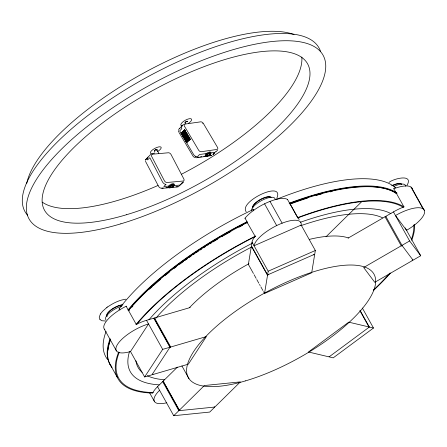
<?xml version="1.0" encoding="UTF-8"?>
<svg xmlns="http://www.w3.org/2000/svg" width="447" height="447" viewBox="0 0 447 447"><rect width="100%" height="100%" fill="white"/><g stroke="black" fill="none" stroke-linecap="round" stroke-linejoin="round"><path stroke-width="0.67" d="M247.32 222.673L255.142 236.307L254.069 237.715A26.569 9.175 -29.1 0 0 252.024 242.145L251.415 245.861L267.585 274.911L314.722 254.214L315.331 250.504L301.177 225.081A26.569 9.175 -29.1 0 0 279.436 224.288A26.569 9.175 -29.1 0 0 254.041 245.777L301.177 225.081M253.432 273.508L248.381 264.428L251.354 246.23L267.524 275.285L264.546 293.478L311.682 272.787L314.66 254.589L313.878 254.935L313.934 254.561M267.585 274.911L268.194 271.2L252.024 242.145M268.373 274.564L267.524 275.285M406.915 185.516C414.274 173.19 392.824 178.766 388.929 182.505M145.342 160.266L145.448 159.83M145.51 159.674L150.728 154.411M145.415 159.914L145.543 159.59M152.729 392.969L153.399 391.717A26.569 9.175 -29.1 0 1 157.556 386.666L162.669 381.632L163.775 381.073L163.177 381.129L179.348 410.184L179.945 410.123L179.437 410.625L163.267 381.576M100.424 313.967L99.228 317.219L99.988 319.549M178.537 129.529L183.454 124.355M276.743 198.407C285.192 179.398 238.324 201.48 246.157 211.749M252.929 209.861L253.091 209.609L253.767 210.816M130.502 351.538L148.533 323.946A26.569 9.175 -29.1 0 0 117.667 344.14A26.569 9.175 -29.1 0 0 130.502 351.538L144.649 376.955L151.935 374.821L169.966 347.235L153.796 318.186L146.51 320.32A26.569 9.175 -29.1 0 0 138.492 323.337L136.251 324.405L128.574 310.609L129.501 310.162L129.099 309.436L128.166 309.883L126.149 306.256M153.796 318.186L153.494 318.644L154.522 317.973L190.215 307.519M144.649 376.955L162.68 349.37L169.966 347.235M169.664 347.699L170.693 347.023L206.385 336.574L188.355 364.16L152.662 374.608L152.963 374.15L152.231 374.362M100.396 314.012L102.464 311.386L106.487 307.804M244.9 218.32L245.99 217.041A26.569 9.175 -29.1 0 1 286.812 199.116L287.617 199.563M245.04 218.153L247.057 221.779L246.627 222.338L247.029 223.064M184.695 129.697L181.024 133.234L184.695 129.697L184.918 130.066L181.326 133.592L181.549 133.971L185.142 130.446L181.549 133.971M181.326 133.592L184.918 130.066M182.102 134.91L185.695 131.384L182.102 134.91L181.879 134.536L185.237 131.044M185.471 131.01L181.879 134.536M183.773 137.732L187.366 134.206L183.773 137.732L183.549 137.358L187.142 133.832L186.807 133.267L183.214 136.793L182.991 136.419L186.583 132.893L186.254 132.329L182.896 135.815L182.437 135.475L186.03 131.949M185.55 132.452L182.437 135.475M182.661 135.854L186.254 132.329M182.991 136.419L186.583 132.893M183.214 136.793L186.572 133.301M183.549 137.358L187.142 133.832M184.103 138.296L187.695 134.77L184.103 138.296L184.566 138.643L187.919 135.15L184.326 138.676M185.997 141.498L189.589 137.972L185.997 141.498L185.773 141.123L189.366 137.598L189.031 137.033L185.438 140.554L185.22 140.179L188.813 136.653L188.478 136.089L185.119 139.581L184.661 139.24L188.254 135.715M187.774 136.212L184.661 139.24M184.885 139.615L188.478 136.089M185.22 140.179L188.813 136.653M185.438 140.554L189.031 137.033M185.773 141.123L189.366 137.598M186.55 142.437L190.143 138.911L186.55 142.437L186.332 142.062L189.684 138.57M186.332 142.062L189.925 138.536M189.55 140.028L190.327 139.224L186.656 142.755L186.79 142.403M215.817 151.974L217.493 150.231M163.177 381.129L177.414 367.11M173.727 415.716L178.839 410.687L214.828 407.038L209.721 412.073L173.727 415.716L157.556 386.666M179.348 410.184L204.38 385.526L240.374 381.883L215.342 406.535L214.23 407.1M325.992 236.787L361.718 201.67M146.175 159.506L147.013 158.685M178.224 186.852L183.063 182.449M107.66 306.944C113.125 303.189 119.271 300.032 125.925 299.188M359.846 310.604L368.943 326.941L368.267 327.439L368.68 327.539M373.48 328.02L369.351 327.042L329.076 356.879L333.205 357.857L373.48 328.02L362.361 308.044M106.47 307.821L107.677 306.933M348.09 238.122L385.023 216.773L385.973 216.577L385.789 216.331L393.449 211.9A26.569 9.175 -29.1 0 1 401.641 207.805L403.937 206.888L396.254 193.087L395.36 193.439M420.716 255.751L409.62 240.955L401.959 245.381L413.056 260.176L420.716 255.751L405.222 227.909M412.872 259.93L412.106 260.372L412.29 260.618L374.765 282.314L363.662 267.518L401.194 245.822L402.144 245.626L385.789 216.331M126.328 306.161L124.277 307.212A26.569 9.175 -29.1 0 0 104.855 329.73M394.824 187.801L395.254 187.606M268.194 271.2L315.331 250.504M119.612 308.631L119.276 308.776L119.947 309.989M394.952 192.713L395.852 192.361L393.835 188.735M393.578 188.83L395.578 188.098A26.569 9.175 -29.1 0 1 412.486 189.349M177.593 186.65L176.023 186.812M206.441 153.539L199.474 154.545L197.278 156.83A3.129 1.872 43.9 0 1 193.657 154.601L179.655 130.915L181.851 128.635A3.129 1.872 43.9 0 1 182.477 125.791M211.057 152.874L215.113 152.287L212.923 154.567A3.129 1.872 43.9 0 0 214.012 153.036M197.73 157.299L199.083 157.104M200.44 156.903L201.798 156.707M203.838 156.416L205.195 156.221M206.553 156.025L207.911 155.83M209.945 155.534L211.302 155.338M196.188 157.802L211.828 155.545M168.687 186.103L163.82 186.544L166.06 184.348A3.129 1.9 45.7 0 1 162.518 181.951L149.84 157.702L147.594 159.897A3.129 1.9 45.7 0 1 148.147 157.148M173.386 185.678L179.906 185.086L182.153 182.896A3.129 1.9 45.7 0 0 183.354 181.722M163.317 187.963L161.06 188.148A2.436 1.481 45.7 0 1 158.685 186.539L145.728 161.758A2.436 1.481 45.7 0 1 145.577 161.238M165.993 187.718L167.999 187.539M170.676 187.293L173.347 187.053M161.786 188.371L177.867 186.919M195.691 157.59L195.451 157.607A2.436 1.458 43.9 0 1 193.02 156.115L179.213 132.781M105.537 321.002L101.871 320.745L99.938 319.499M368.943 326.941L348.721 322.153L308.447 351.996L328.662 356.784L329.746 356.382M184.382 129.742L190.009 139.268M181.342 133.184L186.567 142.029M412.285 188.857L424.404 210.638M411 187.142L423.119 208.922M393.449 211.9L409.62 240.955M385.023 216.773L401.378 246.068M360.26 310.699L369.351 327.042M290.606 204.715L297.953 217.912M287.55 199.524L297.652 217.672L298.361 218.265A26.569 9.175 -29.1 0 1 299.116 219.673M270.022 201.424L282.146 223.204M264.563 203.821L276.687 225.601M254.103 274.715L256.125 278.347M256.801 279.559L258.824 283.191M259.495 284.404L260.171 285.611M260.841 286.823L262.864 290.455M263.54 291.662L264.211 292.874M181.912 365.942L188.986 378.648M154.522 317.973L170.693 347.023M154.221 318.432L170.391 347.481M146.51 320.32L162.68 349.37M162.669 381.632L178.839 410.687M149.549 392.74L154.265 401.21M104.319 329.115L116.444 350.895M109.616 363.556L117.298 377.352M156.908 149.762L158.864 153.388M178.861 132.189L178.716 131.91A2.436 1.458 43.9 0 1 178.577 130.513M182.75 125.747A6.129 2.162 -29.6 0 1 182.583 122.137A6.129 2.162 -29.6 0 1 190.74 118.695A6.129 2.162 -29.6 0 1 188.545 123.299M185.851 122.864A1.442 0.514 -29.9 0 1 185.22 122.4A1.442 0.514 -29.9 0 1 186.913 121.299A1.442 0.514 -29.9 0 1 187.544 121.763M185.684 122.986A1.442 0.508 -29.6 0 1 185.136 122.422A1.442 0.508 -29.6 0 1 187.036 121.377M205.335 155.5A3.135 1.062 -30.6 0 1 205.776 154.081L206.939 153.137A3.135 1.062 -30.6 0 1 210.626 152.6M202.72 123.389A2.196 1.313 43.9 0 1 202.893 123.612M213.124 154.053A2.665 1.592 43.9 0 1 212.923 154.142M213.537 153.589A2.665 1.592 43.9 0 1 213.431 153.774M214.024 153.109A2.665 1.592 43.9 0 1 213.828 153.198M214.437 152.645A2.665 1.592 43.9 0 1 214.337 152.835M179.772 128.87A2.665 1.592 43.9 0 1 179.912 128.714M195.982 156.294A2.665 1.592 43.9 0 1 195.691 156.165M215.728 151.304A2.665 1.592 43.9 0 1 215.627 151.488M154.791 152.963A6.129 2.073 -28.6 0 1 151.03 151.265A6.129 2.073 -28.6 0 1 159.965 146.778A6.129 2.073 -28.6 0 1 157.618 151.544M154.785 151.203A1.442 0.486 -28.4 0 1 154.64 150.505A1.442 0.486 -28.4 0 1 156.456 149.6A1.442 0.486 -28.4 0 1 156.606 150.293M154.93 151.03A1.442 0.486 -28.6 0 1 154.774 150.332A1.442 0.486 -28.6 0 1 156.595 149.421A1.442 0.486 -28.6 0 1 156.746 150.119M168.586 187.025A3.135 1.106 -27.6 0 1 168.435 186.46L169.033 185.617A3.135 1.106 -27.6 0 1 172.38 183.79A3.135 1.106 -27.6 0 1 174.017 184.376M180.482 184.32A2.665 1.615 45.7 0 1 180.325 184.466M182.722 182.13A2.665 1.615 45.7 0 1 182.572 182.275M181.8 183.03A2.665 1.615 45.7 0 1 181.65 183.175M169.469 187.438A2.537 0.894 -27.6 0 1 171.57 185.164A2.537 0.894 -27.6 0 1 173.76 185.511A2.537 0.894 -27.6 0 1 170.162 187.55M27.563 215.23A168.256 58.099 -29.1 0 1 142.945 79.449A168.256 58.099 -29.1 0 1 320.555 51.433M26.781 183.304A159.4 55.042 -29.1 0 1 141.196 74.409A159.4 55.042 -29.1 0 1 294.031 34.564M301.814 57.054A150.544 51.986 -29.1 0 1 181.365 174.296M158.02 185.466A150.544 51.986 -29.1 0 1 42.286 202.139M413.844 224.869A167.374 57.792 -29.1 0 1 411.38 239.424M389.829 273.151A167.374 57.792 -29.1 0 1 373.346 290.092M153.26 392.555A167.374 57.792 -29.1 0 1 119.232 352.309M136.676 324.449A167.374 57.792 -29.1 0 1 255.181 236.597M297.881 217.879A167.374 57.792 -29.1 0 1 403.328 207.352M107.487 359.36A168.256 58.099 -29.1 0 1 106.095 331.439M118.88 309.179A168.256 58.099 -29.1 0 1 253.578 209.358M275.883 199.591A168.256 58.099 -29.1 0 1 395.539 187.796M111.923 367.121A168.256 58.099 -29.1 0 1 110.135 338.697M127.909 310.073A168.256 58.099 -29.1 0 1 247.046 221.757M289.332 203.178A168.256 58.099 -29.1 0 1 397.025 193.043M108.062 350.141A167.374 57.792 -29.1 0 1 110.459 339.625M128.591 309.927A167.374 57.792 -29.1 0 1 247.096 222.075M289.164 203.592A167.374 57.792 -29.1 0 1 391.868 191.014M392.416 191.271A167.374 57.792 -29.1 0 1 394.707 192.501M131.977 307.134A167.374 57.792 -29.1 0 1 132.86 306.122M149.399 289.22A167.374 57.792 -29.1 0 1 152.427 286.438M153.427 285.538A167.374 57.792 -29.1 0 1 160.507 279.375M165.127 275.536A167.374 57.792 -29.1 0 1 169.268 272.206M174.051 268.479A167.374 57.792 -29.1 0 1 176.766 266.418M179.515 264.361A167.374 57.792 -29.1 0 1 183.432 261.501M184.538 260.707A167.374 57.792 -29.1 0 1 187.248 258.774M188.897 257.623A167.374 57.792 -29.1 0 1 191.104 256.086M193.333 254.566A167.374 57.792 -29.1 0 1 195.015 253.427M196.138 252.672A167.374 57.792 -29.1 0 1 198.401 251.164M200.111 250.041A167.374 57.792 -29.1 0 1 201.832 248.923M203.564 247.806A167.374 57.792 -29.1 0 1 205.296 246.699M207.62 245.23A167.374 57.792 -29.1 0 1 208.788 244.503M209.961 243.777A167.374 57.792 -29.1 0 1 211.727 242.687M212.906 241.967A167.374 57.792 -29.1 0 1 217.655 239.111M221.846 236.653A167.374 57.792 -29.1 0 1 223.053 235.96M224.254 235.267A167.374 57.792 -29.1 0 1 230.931 231.518M238.882 227.232A167.374 57.792 -29.1 0 1 242.57 225.31M290.204 204.078A167.374 57.792 -29.1 0 1 297.132 201.563M297.791 201.334A167.374 57.792 -29.1 0 1 307.564 198.082M316.185 195.484A167.374 57.792 -29.1 0 1 318.169 194.926M319.482 194.568A167.374 57.792 -29.1 0 1 321.443 194.043M330.266 191.869A167.374 57.792 -29.1 0 1 332.255 191.422M111.929 367.345A168.256 58.099 -29.1 0 1 110.543 339.424M128.317 310.799A168.256 58.099 -29.1 0 1 247.454 222.483M289.74 203.899A168.256 58.099 -29.1 0 1 396.914 193.422M414.632 224.489A168.256 58.099 -29.1 0 1 411.704 240.352M390.488 273.028A168.256 58.099 -29.1 0 1 373.418 290.522M152.667 393.058A168.256 58.099 -29.1 0 1 118.712 351.979M135.994 324.595A168.256 58.099 -29.1 0 1 255.751 235.971M297.417 217.7A168.256 58.099 -29.1 0 1 404.06 206.883M159.138 384.839A154.086 53.204 -29.1 0 1 129.496 351.627M148.929 319.789A154.086 53.204 -29.1 0 1 252.466 243.146M300.367 222.276A154.086 53.204 -29.1 0 1 390.952 213.638M164.507 379.732A145.236 50.148 -29.1 0 1 147.354 375.743M142.101 372.34A145.236 50.148 -29.1 0 1 135.922 360.796M155.74 318.303A145.236 50.148 -29.1 0 1 251.326 247.185M300.814 225.69A145.236 50.148 -29.1 0 1 382.571 217.834M189.489 307.625A106.269 36.693 -29.1 0 1 248.962 263.708M309.279 239.408A106.269 36.693 -29.1 0 1 348.481 237.966M166.809 402.741A26.569 9.175 -29.1 0 1 159.579 390.298M106.017 319.89A13.281 4.587 -29.1 0 1 109.286 312.995A13.281 4.587 -29.1 0 1 121.785 306.117M106.956 316.141A10.622 3.665 -29.1 0 1 111.588 309.358A10.622 3.665 -29.1 0 1 122.959 304.742M107.079 316.359A10.622 3.665 -29.1 0 1 111.348 309.838A10.622 3.665 -29.1 0 1 122.484 304.994M394.019 186.349A13.281 4.587 -29.1 0 1 405.535 186.181M391.639 185.762A10.622 3.665 -29.1 0 1 401.741 184.399M392.583 185.578A10.622 3.665 -29.1 0 1 401.685 184.343M251.505 210.911A13.281 4.587 -29.1 0 1 262.629 200.005A13.281 4.587 -29.1 0 1 275.084 199.211M252.778 207.933A10.622 3.665 -29.1 0 1 259.696 199.831A10.622 3.665 -29.1 0 1 271.072 197.256M252.762 207.861A10.622 3.665 -29.1 0 1 259.819 200.049A10.622 3.665 -29.1 0 1 270.921 197.261M185.002 124.082L184.779 124.137A2.436 1.458 43.9 0 0 184.36 126.043L198.664 150.242A2.436 1.458 43.9 0 0 201.094 151.734L217.169 149.415A2.436 1.458 43.9 0 0 217.588 147.51L203.284 123.311A2.436 1.458 43.9 0 0 200.854 121.813L185.002 124.082M152.287 154.209L152.058 154.249A2.436 1.481 45.7 0 0 151.499 156.12L164.457 180.901A2.436 1.481 45.7 0 0 166.837 182.51L183.365 181.013A2.436 1.481 45.7 0 0 183.924 179.141L170.966 154.36A2.436 1.481 45.7 0 0 168.586 152.751L152.287 154.209M406.569 230.328L395.466 215.532A26.569 9.175 -29.1 0 1 423.996 209.649A26.569 9.175 -29.1 0 1 406.569 230.328M206.587 156.294A3.135 1.062 -30.6 0 0 211.045 153.31A3.135 1.062 -30.6 0 0 207.352 153.841A3.135 1.062 -30.6 0 0 206.587 156.294M206.989 155.874A2.414 0.816 -30.6 0 0 210.42 153.578A2.414 0.816 -30.6 0 0 207.576 153.986A2.414 0.816 -30.6 0 0 206.989 155.874M207.095 156.064A2.414 0.816 -30.6 0 0 210.531 153.768A2.414 0.816 -30.6 0 0 207.687 154.176A2.414 0.816 -30.6 0 0 207.095 156.064M207.028 156.132A2.537 0.86 -30.6 0 0 210.638 153.723A2.537 0.86 -30.6 0 0 207.654 154.154A2.537 0.86 -30.6 0 0 207.028 156.132M206.922 155.947A2.537 0.86 -30.6 0 0 210.526 153.533A2.537 0.86 -30.6 0 0 207.542 153.964A2.537 0.86 -30.6 0 0 206.922 155.947M169.821 187.88A3.135 1.106 -27.6 0 0 174.391 185.097A3.135 1.106 -27.6 0 0 170.598 185.444A3.135 1.106 -27.6 0 0 169.821 187.88M170.229 187.483A2.414 0.849 -27.6 0 0 173.749 185.337A2.414 0.849 -27.6 0 0 170.827 185.606A2.414 0.849 -27.6 0 0 170.229 187.483M170.329 187.673A2.414 0.849 -27.6 0 0 173.849 185.533A2.414 0.849 -27.6 0 0 170.927 185.796A2.537 0.894 -27.6 0 0 170.262 187.74A2.537 0.894 -27.6 0 0 173.961 185.494A2.537 0.894 -27.6 0 0 170.888 185.768A2.414 0.849 -27.6 0 0 170.329 187.673M120.874 223.813A168.256 58.099 -29.1 0 0 324.153 57.495A168.256 58.099 -29.1 0 0 83.097 129.781A168.256 58.099 -29.1 0 0 120.874 223.813M126.68 214.677A150.544 51.986 -29.1 0 0 308.564 65.865A150.544 51.986 -29.1 0 0 92.881 130.546A150.544 51.986 -29.1 0 0 126.68 214.677M245.649 380.838A106.269 36.693 -29.1 0 0 374.776 275.86A106.269 36.693 -29.1 0 0 222.975 320.817A106.269 36.693 -29.1 0 0 245.649 380.838"/></g></svg>
